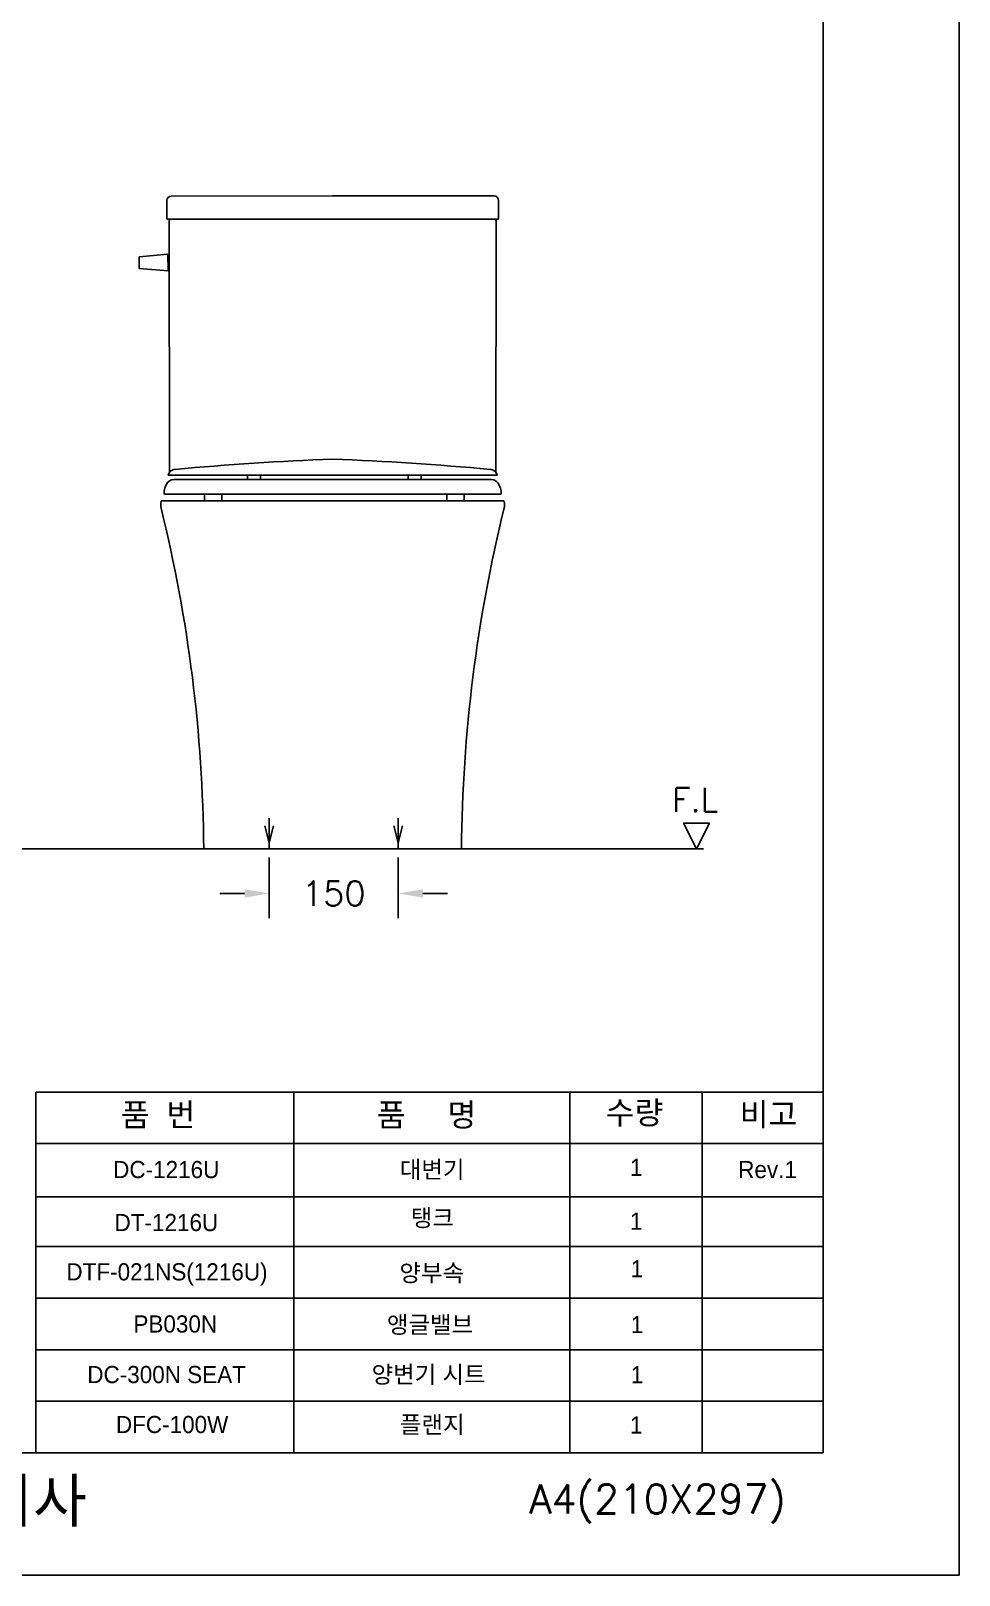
# Model space of a CAD drawing. Extents: x 64095 to 66520, y 58026 to 61456.
# Drawn here: x 65440 to 66520, y 58026 to 59824 of the extents above; entities that cross this region are included whole.
import ezdxf
from ezdxf.lldxf.tags import DXFTag

# ---------------------------------------------------------------- set-up
doc = ezdxf.new("R2010")
doc.units = 0
doc.header["$MEASUREMENT"] = 0
doc.layers.get('0').update_dxf_attribs({"linetype": 'CONTINUOUS'})
doc.layers.get('Defpoints').update_dxf_attribs({"linetype": 'CONTINUOUS'})
for name, color, linetype in [('4', 3, 'CONTINUOUS'), ('DEFAULT', 7, 'CONTINUOUS'), ('Dim', 4, 'CONTINUOUS'), ('FAUCET', 4, 'CONTINUOUS'), ('LAYER_02', 7, 'CONTINUOUS'), ('LINE', 7, 'CONTINUOUS'), ('MAIN', 7, 'CONTINUOUS'), ('YA', 7, 'CONTINUOUS')]:
    doc.layers.add(name, color=color, linetype=linetype)
doc.styles.get("Standard").update_dxf_attribs({"font": 'txt.shx', "bigfont": 'ghs.shx'})
doc.styles.add('스타일1', font='txt.shx', dxfattribs={"bigfont": 'ghs.shx'})
tags = doc.linetypes.add('Amconstr', pattern=[9999, 9999, 0]).pattern_tags.tags
tags[6:7] = [DXFTag(74, 4), DXFTag(75, 0), DXFTag(340, '0'), DXFTag(46, 1.0), DXFTag(50, 0.0), DXFTag(44, 0.0), DXFTag(45, 0.0)]
tags[4:5] = [DXFTag(74, 4), DXFTag(75, 0), DXFTag(340, '0'), DXFTag(46, 1.0), DXFTag(50, 0.0), DXFTag(44, 0.0), DXFTag(45, 0.0)]
doc.dimstyles.get("Standard").update_dxf_attribs({"dimtxt": 0.18, "dimasz": 0.18, "dimexe": 0.18, "dimexo": 0.0625, "dimgap": 0.09, "dimtad": 0, "dimtih": 1, "dimtoh": 1, "dimdec": 4, "dimzin": 0, "dimdsep": 46, "dimtxsty": 'Standard', "dimcen": 0.09, "dimadec": 0, "dimazin": 0, "dimtfac": 1, "dimtdec": 4, "dimtofl": 0, "dimtmove": 0, "dimatfit": 0, "dimfxl": 0, "dimtolj": 1, "dimtzin": 0, "dimarcsym": 0})

# ---------------------------------------------------------------- blocks, each defined once
blk = doc.blocks.new('*D12')
at = {"layer": 'Defpoints', "color": 0}
for p in [(65717.5, 58871.1), (65867.5, 58871.1), (65867.5, 58819.4)]:
    blk.add_point(p, dxfattribs=at)
at = {"layer": 'Dim', "color": 0, "lineweight": -2}
for p, q in [((65717.5, 58861.1), (65717.5, 58790.6)), ((65867.5, 58861.1), (65867.5, 58790.6)), ((65688.7, 58819.4), (65659.9, 58819.4)), ((65896.3, 58819.4), (65925.1, 58819.4))]:
    blk.add_line(p, q, dxfattribs=at)
at = {"layer": 'Dim', "color": 0}
for points in [[(65688.7, 58824.2), (65688.7, 58814.6), (65717.5, 58819.4)], [(65896.3, 58824.2), (65896.3, 58814.6), (65867.5, 58819.4)]]:
    blk.add_solid(points, dxfattribs=at)
at = {"layer": 'Dim', "color": 0, "insert": (65792.5, 58819.4), "char_height": 28.8, "attachment_point": 5}
blk.add_mtext('\\A1;150', dxfattribs=at)

msp = doc.modelspace()

# ---------------------------------------------------------------- linework, layer by layer
for p, q in [((65599.6, 59563.9), (65599.7, 59544.4)), ((65599.6, 59554.1), (65600.3, 59554)), ((65599.6, 59553.2), (65600.3, 59553.2))]:
    msp.add_line(p, q)
at = {"layer": '4', "color": 0}
for p, q in [((65717.5, 58871.1), (65717.5, 58907)), ((65867.5, 58871.1), (65867.5, 58907))]:
    msp.add_line(p, q, dxfattribs=at)
for points in [[(65712.5, 58898.3), (65717.5, 58878.3), (65722.5, 58898.3)], [(65862.5, 58898.3), (65867.5, 58878.3), (65872.5, 58898.3)]]:
    msp.add_lwpolyline(points, dxfattribs=at)
at = {"layer": 'DEFAULT', "color": 7}
msp.add_line((64525.3, 58871.4), (66222.9, 58871.4), dxfattribs=at)
at = {"layer": 'Dim', "color": 0}
for p, q in [((65603.3, 59631.5), (65791.3, 59631.6)), ((65979.2, 59631.7), (65791.2, 59631.6)), ((65601, 59602.8), (65601.3, 59309.6)), ((65981.5, 59602.8), (65981.2, 59309.6)), ((65445.7, 58588.1), (66362.3, 58588.1)), ((65746, 58588.1), (65746, 58168.1)), ((66067.2, 58588.1), (66067.2, 58168.1)), ((66221.2, 58588.1), (66221.2, 58168.1)), ((65445.7, 58528.1), (66362.3, 58528.1)), ((65445.7, 58466.3), (66362.3, 58466.3)), ((65445.7, 58408.1), (66362.3, 58408.1)), ((65445.7, 58348.1), (66362.3, 58348.1)), ((65445.7, 58288.1), (66362.3, 58288.1))]:
    msp.add_line(p, q, dxfattribs=at)
at = {"layer": 'Dim', "color": 7}
for p, q in [((65598.3, 59626.1), (65598.3, 59605.2)), ((65984.2, 59626.3), (65984.2, 59605.2)), ((65599.1, 59604.4), (65983.4, 59604.4)), ((65592.2, 59276.4), (65791.3, 59276.4)), ((65595.5, 59284.4), (65987.2, 59284.4)), ((65791.3, 59276.4), (65806.3, 59276.4))]:
    msp.add_line(p, q, dxfattribs=at)
for centre, radius, start, end in [((65609.7, 59286.5), 14.6, 160.8611, 188.405), ((65972.8, 59286.5), 14.6, 351.595, 19.1389), ((65592.2, 59275.7), 0.649, 93.4, 161.916), ((65990.3, 59275.7), 0.649, 18.084, 86.6)]:
    msp.add_arc(centre, radius, start, end, dxfattribs=at)
at = {"layer": 'FAUCET', "color": 0}
for p, q in [((65566.1, 59560.8), (65566, 59547.3)), ((65566.1, 59560.8), (65599.6, 59563.9)), ((65599.7, 59544.4), (65566, 59547.3))]:
    msp.add_line(p, q, dxfattribs=at)
at = {"layer": 'LINE', "linetype": 'Amconstr'}
for p, q in [((66362.3, 58168.1), (66362.3, 61336.1)), ((65373.7, 58168.1), (65445.7, 58168.1))]:
    msp.add_line(p, q, dxfattribs=at)
at = {"layer": 'MAIN', "color": 0}
for p, q in [((65791.3, 59604.4), (65599.1, 59604.4)), ((65791.3, 59276.4), (65990.6, 59276.4))]:
    msp.add_line(p, q, dxfattribs=at)
at = {"layer": 'MAIN', "color": 7}
for p, q in [((65599.9, 59306.9), (65599.7, 59306.4)), ((65599.7, 59306.4), (65793.3, 59306.4)), ((65692.2, 59306.4), (65692.2, 59301.4)), ((65707.2, 59306.4), (65707.2, 59301.4)), ((65982.8, 59306.4), (65793.3, 59306.4)), ((65879.3, 59306.4), (65879.3, 59301.4)), ((65879.3, 59306.4), (65879.3, 59301.4)), ((65894.3, 59306.4), (65894.3, 59301.4)), ((65894.3, 59306.4), (65894.3, 59301.4)), ((65982.6, 59306.9), (65982.8, 59306.4)), ((65595.9, 59291.3), (65597.3, 59294.9)), ((65975.8, 59301.4), (65606.7, 59301.4)), ((65986.6, 59291.3), (65985.2, 59294.9)), ((65790.2, 59276.4), (65603.2, 59276.4)), ((65640.2, 59276.4), (65660.2, 59276.4)), ((65642.2, 59284.4), (65642.2, 59276.4)), ((65662.2, 59284.4), (65662.2, 59276.4)), ((65942.3, 59276.4), (65922.3, 59276.4)), ((65924.3, 59284.4), (65924.3, 59276.4)), ((65924.3, 59284.4), (65924.3, 59276.4)), ((65944.3, 59284.4), (65944.3, 59276.4)), ((65944.3, 59284.4), (65944.3, 59276.4))]:
    msp.add_line(p, q, dxfattribs=at)
at = {"layer": 'MAIN', "color": 0}
msp.add_lwpolyline([(66229.8, 58901.4), (66199.8, 58901.4), (66214.8, 58871.4), (66229.8, 58901.4)], dxfattribs=at)
for centre, radius, start, end in [((65603.5, 59626.3), 5.2, 92.1639, 181.5683), ((65979, 59626.5), 5.2, 358.4915, 87.896), ((65599.1, 59605.3), 0.869, 185.5587, 268.702), ((65602.9, 59602.6), 1.85, 85.7257, 174.5086), ((65979.6, 59602.6), 1.88, 5.8122, 86.5381), ((65983.4, 59605.3), 0.869, 271.3579, 354.5011), ((65613.7, 59272.1), 22.4, 170.0869, 190.1532), ((63919.4, 58857.4), 1721.9, 0.4656, 13.8003), ((67663.1, 58857.4), 1721.9, 166.1997, 179.5344), ((65968.9, 59272.1), 22.4, 349.8468, 9.9131)]:
    msp.add_arc(centre, radius, start, end, dxfattribs=at)
at = {"layer": 'MAIN', "color": 7}
for centre, radius, start, end in [((65931.4, 55776.5), 3551.5, 92.2612, 95.2253), ((65651.1, 55776.5), 3551.5, 84.7747, 87.7388), ((65609.4, 59303.7), 10, 130.4333, 161.5651), ((65608.8, 59303.3), 10, 95.2253, 126.4059), ((65973.7, 59303.3), 10, 53.5941, 84.7747), ((65973.1, 59303.7), 10, 18.4349, 49.5667), ((65606.7, 59291.4), 10, 90, 159.22), ((65975.8, 59291.4), 10, 20.78, 90)]:
    msp.add_arc(centre, radius, start, end, dxfattribs=at)
at = {"layer": 'YA', "color": 7}
for p, q in [((65445.7, 58168.1), (65445.7, 58588.1)), ((65445.7, 58228.1), (66362.3, 58228.1)), ((65445.7, 58168.1), (66362.3, 58168.1))]:
    msp.add_line(p, q, dxfattribs=at)
at = {"layer": 'YA', "color": 0}
msp.add_lwpolyline([(64094.9, 58025.6), (66520.4, 58025.6), (66520.4, 61456), (64094.9, 61456)], close=True, dxfattribs=at)

# ---------------------------------------------------------------- texts
at = {"layer": 'Dim', "color": 0, "attachment_point": 1, "style": '스타일1'}
for s, insert, char_height in [('{\\fGulim|b0|i0|c129|p50;품  번}', (65544.8, 58575.1), 26.746), ('{\\fGulim|b0|i0|c129|p50;품     명}', (65842.7, 58574.9), 26.746), ('{\\fGulim|b0|i0|c129|p50;수량}', (66109, 58577.5), 26.746), ('{\\fGulim|b0|i0|c129|p50;비고}', (66265, 58575.6), 26.746), ('{\\fGulim|b0|i0|c129|p50;1\\P}', (66137.3, 58510.4), 20), ('{\\fGulim|b0|i0|c129|p50;1\\P}', (66137.3, 58447.8), 20), ('{\\fGulim|b0|i0|c129|p50;1\\P}', (66138.2, 58392.4), 20), ('{\\fGulim|b0|i0|c129|p50;1\\P}', (66138.3, 58327.4), 20), ('{\\fGulim|b0|i0|c129|p50;1\\P}', (66138.3, 58269), 20), ('{\\fGulim|b0|i0|c129|p50;1\\P}', (66137.3, 58210.4), 20)]:
    msp.add_mtext(s, dxfattribs=dict(at, insert=insert, char_height=char_height))
for s, insert, char_height, width in [('{\\fGulim|b0|i0|c129|p50;DC-1216U}', (65535.8, 58507.9), 20, 147), ('{\\fGulim|b0|i0|c129|p50;대변기}', (65869.4, 58507.9), 20, 147), ('{\\fGulim|b0|i0|c129|p50;Rev.1}', (66263.3, 58507.9), 20, 147), ('{\\fGulim|b0|i0|c129|p50;DT-1216U}', (65537.4, 58446.2), 20, 147), ('{\\fGulim|b0|i0|c129|p50;탱크}', (65882.2, 58451.6), 20, 147), ('{\\fGulim|b0|i0|c129|p50;DTF-021NS(1216U)}', (65481.4, 58388.8), 20, 147), ('{\\fGulim|b0|i0|c129|p50;양부속}', (65869, 58387.5), 20, 290), ('{\\fGulim|b0|i0|c129|p50;PB030N}', (65559.4, 58328.1), 20, 17), ('{\\fGulim|b0|i0|c129|p50;앵글밸브}', (65854.4, 58327.3), 20, 315), ('{\\fGulim|b0|i0|c129|p50;DC-300N SEAT}', (65505.7, 58269.2), 20, 220.877), ('{\\fGulim|b0|i0|c129|p50;양변기 시트}', (65836.6, 58269.3), 20, 212), ('{\\fGulim|b0|i0|c129|p50;DFC-100W}', (65539, 58211), 20, 17), ('{\\fGulim|b0|i0|c129|p50;플랜지}', (65869.5, 58210.9), 20, 212), ('{\\fGulim|b0|i0|c129|p50;       대림통상주식회사\\P}', (64876.2, 58137.3), 50, 1090)]:
    msp.add_mtext(s, dxfattribs=dict(at, insert=insert, char_height=char_height, width=width))
at = {"layer": 'LAYER_02', "color": 0}
msp.add_text('F.L', height=27.99, dxfattribs=at).set_placement((66186.1, 58914.5))
at = {"layer": 'YA', "color": 7}
msp.add_text('A4(210X297)', height=33.819, dxfattribs=at).set_placement((66020.2, 58097.3))

# ---------------------------------------------------------------- dimensions: what is measured, and where the dimension line sits
at = {"layer": 'Dim', "color": 0}
dim = msp.add_linear_dim(base=(65867.5, 58819.4), p1=(65717.5, 58871.1), p2=(65867.5, 58871.1), dimstyle='Standard', override={"dimscale": 160, "dimgap": 0.06, "dimdec": 0, "dimatfit": 3}, dxfattribs=at)
dim.commit()
dim.dimension.update_dxf_attribs({"geometry": '*D12', "text_midpoint": (65792.5, 58819.4)})

doc.saveas('drawing.dxf')
